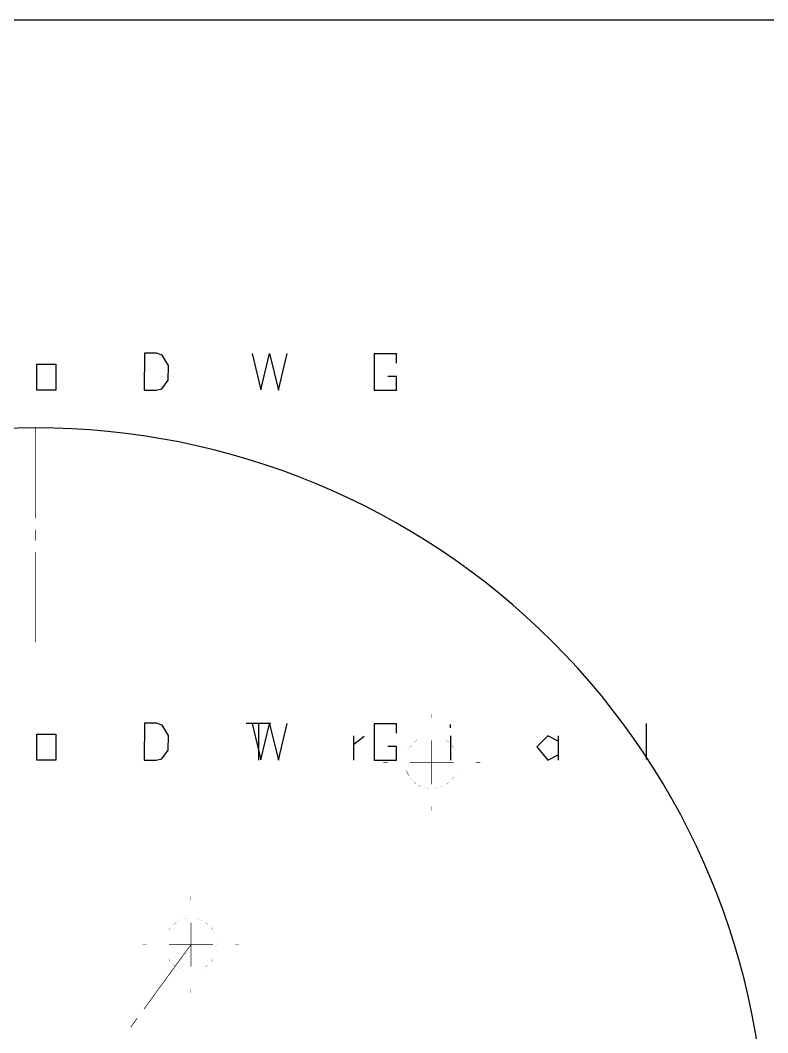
# Model space of a CAD drawing. Extents: x 0 to 595, y -1 to 841.
# Drawn here: x 390.9 to 475.8, y 726.2 to 841.4 of the extents above; entities that cross this region are included whole.
import ezdxf

# ---------------------------------------------------------------- set-up
doc = ezdxf.new("R2010")
doc.units = 0
doc.header["$MEASUREMENT"] = 0
doc.header["$XCLIPFRAME"] = 2
doc.linetypes.add('atContinuous2', pattern=[0])
for name, color, linetype in [('at_Entity', 7, 'Continuous'), ('at_Rect', 7, 'Continuous'), ('at_Solid', 7, 'Continuous')]:
    doc.layers.add(name, color=color, linetype=linetype)
picture_1 = doc.add_image_def('image1.jpg', size_in_pixel=(1446, 2048))

msp = doc.modelspace()

# ---------------------------------------------------------------- linework, layer by layer
at = {"color": 28}
for p, q in [((404.98, 761.41), (404.96, 757.2)), ((406.36, 761.42), (404.98, 761.41)), ((406.98, 761.19), (406.36, 761.42)), ((407.72, 760.02), (406.98, 761.19)), ((417.22, 761.38), (418.21, 757.25)), ((418.21, 757.25), (419.21, 761.36)), ((419.21, 761.36), (420.21, 757.2)), ((420.21, 757.2), (421.21, 761.38)), ((433.65, 761.34), (431.11, 761.34)), ((431.11, 761.34), (431.11, 757.2)), ((433.62, 760.28), (433.65, 761.34)), ((392.74, 760.18), (394.91, 760.18)), ((392.74, 757.2), (392.74, 760.18)), ((394.91, 760.18), (394.91, 757.2)), ((407.69, 758.34), (407.72, 760.02)), ((433.65, 758.78), (432.64, 758.78)), ((433.62, 757.2), (433.65, 758.78)), ((406.97, 757.37), (407.69, 758.34)), ((394.91, 757.2), (392.74, 757.2)), ((404.96, 757.2), (406.33, 757.2)), ((406.33, 757.2), (406.97, 757.37)), ((431.11, 757.2), (433.62, 757.2))]:
    msp.add_line(p, q, dxfattribs=at)
at = {"layer": 'at_Entity', "color": 7}
for points in [[(392.61, 795, 0.0822, 0.0822, 0), (392.61, 784.7, 0.0822, 0.0822, 0)], [(392.61, 783.43, 0.0822, 0.0822, 0), (392.61, 782.16, 0.0822, 0.0822, 0)], [(392.61, 780.89, 0.0822, 0.0822, 0), (392.61, 770.6, 0.0822, 0.0822, 0)], [(437.64, 761.96, 0.0508, 0.0508, 0), (437.64, 762.47, 0.0508, 0.0508, 0)], [(435.97, 759.48, 0.00212, 0.00212, 0), (435.99, 759.5, 0.00212, 0.00212, 0), (436.03, 759.5, 0.00212, 0.00212, 0), (436.05, 759.52, 0.00212, 0.00212, 0), (436.08, 759.54, 0.00212, 0.00212, 0), (436.12, 759.56, 0.00212, 0.00212, 0), (436.16, 759.59, 0.00212, 0.00212, 0), (436.18, 759.61, 0.00212, 0.00212, 0), (436.22, 759.63, 0.00212, 0.00212, 0), (436.24, 759.65, 0.00212, 0.00212, 0), (436.29, 759.65, 0.00212, 0.00212, 0), (436.31, 759.67, 0.00212, 0.00212, 0), (436.35, 759.69, 0.00212, 0.00212, 0), (436.37, 759.71, 0.00212, 0.00212, 0), (436.41, 759.71, 0.00212, 0.00212, 0), (436.46, 759.73, 0.00212, 0.00212, 0), (436.48, 759.75, 0.00212, 0.00212, 0), (436.52, 759.75, 0.00212, 0.00212, 0), (436.54, 759.78, 0.00212, 0.00212, 0), (436.58, 759.8, 0.00212, 0.00212, 0), (436.63, 759.8, 0.00212, 0.00212, 0), (436.65, 759.82, 0.00212, 0.00212, 0), (436.69, 759.82, 0.00212, 0.00212, 0), (436.73, 759.84, 0.00212, 0.00212, 0), (436.75, 759.84, 0.00212, 0.00212, 0), (436.8, 759.86, 0.00212, 0.00212, 0), (436.84, 759.86, 0.00212, 0.00212, 0), (436.86, 759.88, 0.00212, 0.00212, 0), (436.9, 759.88, 0.00212, 0.00212, 0), (436.94, 759.9, 0.00212, 0.00212, 0), (437.01, 759.9, 0.00212, 0.00212, 0), (437.05, 759.92, 0.00212, 0.00212, 0), (437.11, 759.92, 0.00212, 0.00212, 0), (437.16, 759.95, 0.00212, 0.00212, 0), (437.26, 759.95, 0.00212, 0.00212, 0), (437.3, 759.97, 0.00212, 0.00212, 0), (437.35, 759.97, 0.00212, 0.00212, 0)], [(437.92, 759.97, 0.00212, 0.00212, 0), (437.96, 759.97, 0.00212, 0.00212, 0), (438, 759.95, 0.00212, 0.00212, 0), (438.11, 759.95, 0.00212, 0.00212, 0), (438.15, 759.92, 0.00212, 0.00212, 0), (438.21, 759.92, 0.00212, 0.00212, 0), (438.26, 759.9, 0.00212, 0.00212, 0), (438.32, 759.9, 0.00212, 0.00212, 0), (438.36, 759.88, 0.00212, 0.00212, 0), (438.4, 759.88, 0.00212, 0.00212, 0), (438.43, 759.86, 0.00212, 0.00212, 0), (438.47, 759.86, 0.00212, 0.00212, 0), (438.51, 759.84, 0.00212, 0.00212, 0), (438.53, 759.84, 0.00212, 0.00212, 0), (438.57, 759.82, 0.00212, 0.00212, 0), (438.62, 759.82, 0.00212, 0.00212, 0), (438.64, 759.8, 0.00212, 0.00212, 0), (438.68, 759.8, 0.00212, 0.00212, 0), (438.72, 759.78, 0.00212, 0.00212, 0), (438.74, 759.75, 0.00212, 0.00212, 0), (438.79, 759.75, 0.00212, 0.00212, 0), (438.81, 759.73, 0.00212, 0.00212, 0), (438.85, 759.71, 0.00212, 0.00212, 0), (438.89, 759.71, 0.00212, 0.00212, 0), (438.91, 759.69, 0.00212, 0.00212, 0), (438.96, 759.67, 0.00212, 0.00212, 0), (438.98, 759.65, 0.00212, 0.00212, 0), (439.02, 759.65, 0.00212, 0.00212, 0), (439.04, 759.63, 0.00212, 0.00212, 0), (439.08, 759.61, 0.00212, 0.00212, 0), (439.1, 759.59, 0.00212, 0.00212, 0), (439.19, 759.54, 0.00212, 0.00212, 0), (439.21, 759.52, 0.00212, 0.00212, 0), (439.23, 759.5, 0.00212, 0.00212, 0), (439.27, 759.5, 0.00212, 0.00212, 0), (439.29, 759.48, 0.00212, 0.00212, 0)], [(435.12, 758.63, 0.0318, 0.0318, 0), (435.31, 758.89, 0.0318, 0.0318, 0)], [(435.31, 758.89, 0.003, 0.003, 0), (435.33, 758.91, 0.003, 0.003, 0), (435.35, 758.93, 0.003, 0.003, 0), (435.38, 758.97, 0.003, 0.003, 0), (435.4, 758.99, 0.003, 0.003, 0), (435.42, 759.01, 0.003, 0.003, 0), (435.46, 759.03, 0.003, 0.003, 0), (435.48, 759.08, 0.003, 0.003, 0), (435.5, 759.1, 0.003, 0.003, 0), (435.52, 759.12, 0.003, 0.003, 0), (435.57, 759.14, 0.003, 0.003, 0), (435.59, 759.18, 0.003, 0.003, 0), (435.63, 759.22, 0.003, 0.003, 0), (435.67, 759.25, 0.003, 0.003, 0), (435.69, 759.27, 0.003, 0.003, 0), (435.71, 759.29, 0.003, 0.003, 0)], [(435.71, 759.29, 0.0318, 0.0318, 0), (435.97, 759.48, 0.0318, 0.0318, 0)], [(437.64, 756.96, 0.0822, 0.0822, 0), (437.64, 759.46, 0.0822, 0.0822, 0)], [(439.29, 759.48, 0.0318, 0.0318, 0), (439.55, 759.29, 0.0318, 0.0318, 0)], [(439.55, 759.29, 0.003, 0.003, 0), (439.57, 759.27, 0.003, 0.003, 0), (439.59, 759.25, 0.003, 0.003, 0), (439.63, 759.22, 0.003, 0.003, 0), (439.65, 759.2, 0.003, 0.003, 0), (439.68, 759.18, 0.003, 0.003, 0), (439.7, 759.14, 0.003, 0.003, 0), (439.74, 759.12, 0.003, 0.003, 0), (439.76, 759.1, 0.003, 0.003, 0), (439.78, 759.08, 0.003, 0.003, 0), (439.8, 759.03, 0.003, 0.003, 0), (439.85, 759.01, 0.003, 0.003, 0), (439.87, 758.99, 0.003, 0.003, 0), (439.89, 758.97, 0.003, 0.003, 0), (439.91, 758.93, 0.003, 0.003, 0), (439.93, 758.91, 0.003, 0.003, 0), (439.95, 758.89, 0.003, 0.003, 0)], [(439.95, 758.89, 0.0318, 0.0318, 0), (440.14, 758.63, 0.0318, 0.0318, 0)], [(434.63, 757.26, 0.00212, 0.00212, 0), (434.63, 757.3, 0.00212, 0.00212, 0), (434.66, 757.34, 0.00212, 0.00212, 0), (434.66, 757.45, 0.00212, 0.00212, 0), (434.68, 757.49, 0.00212, 0.00212, 0), (434.68, 757.55, 0.00212, 0.00212, 0), (434.7, 757.59, 0.00212, 0.00212, 0), (434.7, 757.66, 0.00212, 0.00212, 0), (434.72, 757.7, 0.00212, 0.00212, 0), (434.72, 757.74, 0.00212, 0.00212, 0), (434.74, 757.76, 0.00212, 0.00212, 0), (434.74, 757.81, 0.00212, 0.00212, 0), (434.76, 757.85, 0.00212, 0.00212, 0), (434.76, 757.87, 0.00212, 0.00212, 0), (434.78, 757.91, 0.00212, 0.00212, 0), (434.78, 757.95, 0.00212, 0.00212, 0), (434.8, 757.98, 0.00212, 0.00212, 0), (434.8, 758.02, 0.00212, 0.00212, 0), (434.83, 758.06, 0.00212, 0.00212, 0), (434.85, 758.08, 0.00212, 0.00212, 0), (434.85, 758.12, 0.00212, 0.00212, 0), (434.87, 758.14, 0.00212, 0.00212, 0), (434.89, 758.19, 0.00212, 0.00212, 0), (434.89, 758.23, 0.00212, 0.00212, 0), (434.91, 758.25, 0.00212, 0.00212, 0), (434.93, 758.29, 0.00212, 0.00212, 0), (434.95, 758.31, 0.00212, 0.00212, 0), (434.95, 758.36, 0.00212, 0.00212, 0), (434.97, 758.38, 0.00212, 0.00212, 0), (434.99, 758.42, 0.00212, 0.00212, 0), (435.02, 758.44, 0.00212, 0.00212, 0), (435.04, 758.48, 0.00212, 0.00212, 0), (435.06, 758.53, 0.00212, 0.00212, 0), (435.08, 758.55, 0.00212, 0.00212, 0), (435.1, 758.57, 0.00212, 0.00212, 0), (435.1, 758.61, 0.00212, 0.00212, 0), (435.12, 758.63, 0.00212, 0.00212, 0)], [(440.14, 758.63, 0.00212, 0.00212, 0), (440.16, 758.61, 0.00212, 0.00212, 0), (440.16, 758.57, 0.00212, 0.00212, 0), (440.18, 758.55, 0.00212, 0.00212, 0), (440.21, 758.53, 0.00212, 0.00212, 0), (440.23, 758.48, 0.00212, 0.00212, 0), (440.25, 758.44, 0.00212, 0.00212, 0), (440.27, 758.42, 0.00212, 0.00212, 0), (440.29, 758.38, 0.00212, 0.00212, 0), (440.31, 758.36, 0.00212, 0.00212, 0), (440.31, 758.31, 0.00212, 0.00212, 0), (440.33, 758.29, 0.00212, 0.00212, 0), (440.35, 758.25, 0.00212, 0.00212, 0), (440.37, 758.23, 0.00212, 0.00212, 0), (440.37, 758.19, 0.00212, 0.00212, 0), (440.4, 758.14, 0.00212, 0.00212, 0), (440.42, 758.12, 0.00212, 0.00212, 0), (440.42, 758.08, 0.00212, 0.00212, 0), (440.44, 758.06, 0.00212, 0.00212, 0), (440.46, 758.02, 0.00212, 0.00212, 0), (440.46, 757.98, 0.00212, 0.00212, 0), (440.48, 757.95, 0.00212, 0.00212, 0), (440.48, 757.91, 0.00212, 0.00212, 0), (440.5, 757.87, 0.00212, 0.00212, 0), (440.5, 757.85, 0.00212, 0.00212, 0), (440.52, 757.81, 0.00212, 0.00212, 0), (440.52, 757.76, 0.00212, 0.00212, 0), (440.54, 757.74, 0.00212, 0.00212, 0), (440.54, 757.7, 0.00212, 0.00212, 0), (440.57, 757.66, 0.00212, 0.00212, 0), (440.57, 757.59, 0.00212, 0.00212, 0), (440.59, 757.55, 0.00212, 0.00212, 0), (440.59, 757.49, 0.00212, 0.00212, 0), (440.61, 757.45, 0.00212, 0.00212, 0), (440.61, 757.34, 0.00212, 0.00212, 0), (440.63, 757.3, 0.00212, 0.00212, 0), (440.63, 757, 0.00212, 0.00212, 0), (440.65, 756.96, 0.00212, 0.00212, 0), (440.63, 756.94, 0.00212, 0.00212, 0), (440.63, 756.64, 0.00212, 0.00212, 0), (440.61, 756.6, 0.00212, 0.00212, 0), (440.61, 756.49, 0.00212, 0.00212, 0), (440.59, 756.45, 0.00212, 0.00212, 0), (440.59, 756.39, 0.00212, 0.00212, 0), (440.57, 756.34, 0.00212, 0.00212, 0), (440.57, 756.28, 0.00212, 0.00212, 0), (440.54, 756.24, 0.00212, 0.00212, 0), (440.54, 756.2, 0.00212, 0.00212, 0), (440.52, 756.18, 0.00212, 0.00212, 0), (440.52, 756.13, 0.00212, 0.00212, 0), (440.5, 756.09, 0.00212, 0.00212, 0), (440.5, 756.07, 0.00212, 0.00212, 0), (440.48, 756.03, 0.00212, 0.00212, 0), (440.48, 755.98, 0.00212, 0.00212, 0), (440.46, 755.96, 0.00212, 0.00212, 0), (440.46, 755.92, 0.00212, 0.00212, 0), (440.44, 755.88, 0.00212, 0.00212, 0), (440.42, 755.86, 0.00212, 0.00212, 0), (440.42, 755.82, 0.00212, 0.00212, 0), (440.4, 755.79, 0.00212, 0.00212, 0), (440.37, 755.75, 0.00212, 0.00212, 0), (440.37, 755.71, 0.00212, 0.00212, 0), (440.35, 755.69, 0.00212, 0.00212, 0), (440.33, 755.65, 0.00212, 0.00212, 0), (440.31, 755.62, 0.00212, 0.00212, 0), (440.31, 755.58, 0.00212, 0.00212, 0), (440.29, 755.56, 0.00212, 0.00212, 0), (440.27, 755.52, 0.00212, 0.00212, 0), (440.25, 755.5, 0.00212, 0.00212, 0), (440.23, 755.45, 0.00212, 0.00212, 0), (440.21, 755.41, 0.00212, 0.00212, 0), (440.18, 755.39, 0.00212, 0.00212, 0), (440.16, 755.37, 0.00212, 0.00212, 0), (440.16, 755.33, 0.00212, 0.00212, 0), (440.14, 755.31, 0.00212, 0.00212, 0)], [(432.64, 756.96, 0.0508, 0.0508, 0), (432.14, 756.96, 0.0508, 0.0508, 0)], [(434.74, 756.18, 0.003, 0.003, 0), (434.72, 756.2, 0.003, 0.003, 0), (434.72, 756.24, 0.003, 0.003, 0), (434.7, 756.28, 0.003, 0.003, 0), (434.7, 756.34, 0.003, 0.003, 0), (434.68, 756.39, 0.003, 0.003, 0), (434.68, 756.45, 0.003, 0.003, 0), (434.66, 756.49, 0.003, 0.003, 0), (434.66, 756.6, 0.003, 0.003, 0), (434.63, 756.64, 0.003, 0.003, 0), (434.63, 756.68, 0.003, 0.003, 0)], [(437.64, 756.96, 0.0822, 0.0822, 0), (435.14, 756.96, 0.0822, 0.0822, 0)], [(437.64, 756.96, 0.0822, 0.0822, 0), (437.64, 754.46, 0.0822, 0.0822, 0)], [(437.64, 756.96, 0.0822, 0.0822, 0), (440.14, 756.96, 0.0822, 0.0822, 0)], [(442.64, 756.96, 0.0508, 0.0508, 0), (443.15, 756.96, 0.0508, 0.0508, 0)], [(434.8, 755.92, 0.0262, 0.0262, 0), (434.74, 756.18, 0.0262, 0.0262, 0)], [(435.04, 755.45, 0.0521, 0.0521, 0), (434.8, 755.92, 0.0521, 0.0521, 0)], [(435.59, 754.76, 0.003, 0.003, 0), (435.57, 754.8, 0.003, 0.003, 0), (435.52, 754.82, 0.003, 0.003, 0), (435.5, 754.84, 0.003, 0.003, 0), (435.48, 754.86, 0.003, 0.003, 0), (435.46, 754.9, 0.003, 0.003, 0), (435.42, 754.93, 0.003, 0.003, 0), (435.4, 754.95, 0.003, 0.003, 0), (435.38, 754.97, 0.003, 0.003, 0), (435.35, 755.01, 0.003, 0.003, 0), (435.33, 755.03, 0.003, 0.003, 0), (435.31, 755.05, 0.003, 0.003, 0), (435.29, 755.09, 0.003, 0.003, 0), (435.27, 755.12, 0.003, 0.003, 0), (435.23, 755.16, 0.003, 0.003, 0), (435.21, 755.18, 0.003, 0.003, 0), (435.19, 755.2, 0.003, 0.003, 0), (435.16, 755.24, 0.003, 0.003, 0), (435.14, 755.26, 0.003, 0.003, 0), (435.12, 755.31, 0.003, 0.003, 0), (435.1, 755.33, 0.003, 0.003, 0), (435.1, 755.37, 0.003, 0.003, 0), (435.08, 755.39, 0.003, 0.003, 0), (435.06, 755.41, 0.003, 0.003, 0), (435.04, 755.45, 0.003, 0.003, 0)], [(440.14, 755.31, 0.0318, 0.0318, 0), (439.95, 755.05, 0.0318, 0.0318, 0)], [(435.84, 754.54, 0.0331, 0.0331, 0), (435.59, 754.76, 0.0331, 0.0331, 0)], [(436.12, 754.37, 0.003, 0.003, 0), (436.08, 754.4, 0.003, 0.003, 0), (436.05, 754.42, 0.003, 0.003, 0), (436.03, 754.44, 0.003, 0.003, 0), (435.99, 754.44, 0.003, 0.003, 0), (435.97, 754.46, 0.003, 0.003, 0), (435.93, 754.48, 0.003, 0.003, 0), (435.91, 754.5, 0.003, 0.003, 0), (435.86, 754.52, 0.003, 0.003, 0), (435.84, 754.54, 0.003, 0.003, 0)], [(436.37, 754.23, 0.0294, 0.0294, 0), (436.12, 754.37, 0.0294, 0.0294, 0)], [(439.29, 754.46, 0.00212, 0.00212, 0), (439.27, 754.44, 0.00212, 0.00212, 0), (439.23, 754.44, 0.00212, 0.00212, 0), (439.21, 754.42, 0.00212, 0.00212, 0), (439.19, 754.4, 0.00212, 0.00212, 0), (439.1, 754.35, 0.00212, 0.00212, 0), (439.08, 754.33, 0.00212, 0.00212, 0), (439.04, 754.31, 0.00212, 0.00212, 0), (439.02, 754.29, 0.00212, 0.00212, 0), (438.98, 754.29, 0.00212, 0.00212, 0), (438.96, 754.27, 0.00212, 0.00212, 0), (438.91, 754.25, 0.00212, 0.00212, 0), (438.89, 754.23, 0.00212, 0.00212, 0), (438.85, 754.23, 0.00212, 0.00212, 0), (438.81, 754.21, 0.00212, 0.00212, 0), (438.79, 754.18, 0.00212, 0.00212, 0), (438.74, 754.18, 0.00212, 0.00212, 0), (438.72, 754.16, 0.00212, 0.00212, 0), (438.68, 754.14, 0.00212, 0.00212, 0), (438.64, 754.14, 0.00212, 0.00212, 0), (438.62, 754.12, 0.00212, 0.00212, 0), (438.57, 754.12, 0.00212, 0.00212, 0), (438.53, 754.1, 0.00212, 0.00212, 0), (438.51, 754.1, 0.00212, 0.00212, 0), (438.47, 754.08, 0.00212, 0.00212, 0), (438.43, 754.08, 0.00212, 0.00212, 0), (438.4, 754.06, 0.00212, 0.00212, 0), (438.36, 754.06, 0.00212, 0.00212, 0), (438.32, 754.04, 0.00212, 0.00212, 0), (438.26, 754.04, 0.00212, 0.00212, 0), (438.21, 754.01, 0.00212, 0.00212, 0), (438.15, 754.01, 0.00212, 0.00212, 0), (438.11, 753.99, 0.00212, 0.00212, 0), (438, 753.99, 0.00212, 0.00212, 0), (437.96, 753.97, 0.00212, 0.00212, 0), (437.66, 753.97, 0.00212, 0.00212, 0), (437.64, 753.95, 0.00212, 0.00212, 0), (437.6, 753.97, 0.00212, 0.00212, 0), (437.3, 753.97, 0.00212, 0.00212, 0), (437.26, 753.99, 0.00212, 0.00212, 0), (437.16, 753.99, 0.00212, 0.00212, 0), (437.11, 754.01, 0.00212, 0.00212, 0), (437.05, 754.01, 0.00212, 0.00212, 0), (437.01, 754.04, 0.00212, 0.00212, 0), (436.94, 754.04, 0.00212, 0.00212, 0), (436.9, 754.06, 0.00212, 0.00212, 0), (436.86, 754.06, 0.00212, 0.00212, 0), (436.84, 754.08, 0.00212, 0.00212, 0), (436.8, 754.08, 0.00212, 0.00212, 0), (436.75, 754.1, 0.00212, 0.00212, 0), (436.73, 754.1, 0.00212, 0.00212, 0), (436.69, 754.12, 0.00212, 0.00212, 0), (436.65, 754.12, 0.00212, 0.00212, 0), (436.63, 754.14, 0.00212, 0.00212, 0), (436.58, 754.14, 0.00212, 0.00212, 0), (436.54, 754.16, 0.00212, 0.00212, 0), (436.52, 754.18, 0.00212, 0.00212, 0), (436.48, 754.18, 0.00212, 0.00212, 0), (436.46, 754.21, 0.00212, 0.00212, 0), (436.41, 754.23, 0.00212, 0.00212, 0), (436.37, 754.23, 0.00212, 0.00212, 0)], [(439.55, 754.65, 0.0318, 0.0318, 0), (439.29, 754.46, 0.0318, 0.0318, 0)], [(439.95, 755.05, 0.003, 0.003, 0), (439.93, 755.03, 0.003, 0.003, 0), (439.91, 755.01, 0.003, 0.003, 0), (439.89, 754.97, 0.003, 0.003, 0), (439.87, 754.95, 0.003, 0.003, 0), (439.85, 754.93, 0.003, 0.003, 0), (439.8, 754.9, 0.003, 0.003, 0), (439.78, 754.86, 0.003, 0.003, 0), (439.76, 754.84, 0.003, 0.003, 0), (439.74, 754.82, 0.003, 0.003, 0), (439.7, 754.8, 0.003, 0.003, 0), (439.68, 754.76, 0.003, 0.003, 0), (439.65, 754.73, 0.003, 0.003, 0), (439.63, 754.71, 0.003, 0.003, 0), (439.59, 754.69, 0.003, 0.003, 0), (439.57, 754.67, 0.003, 0.003, 0), (439.55, 754.65, 0.003, 0.003, 0)], [(437.64, 751.96, 0.0508, 0.0508, 0), (437.64, 751.45, 0.0508, 0.0508, 0)], [(410.26, 741.22, 0.0508, 0.0508, 0), (410.26, 741.73, 0.0508, 0.0508, 0)], [(408.58, 738.74, 0.00212, 0.00212, 0), (408.6, 738.77, 0.00212, 0.00212, 0), (408.65, 738.77, 0.00212, 0.00212, 0), (408.67, 738.79, 0.00212, 0.00212, 0), (408.69, 738.81, 0.00212, 0.00212, 0), (408.77, 738.85, 0.00212, 0.00212, 0), (408.8, 738.87, 0.00212, 0.00212, 0), (408.84, 738.89, 0.00212, 0.00212, 0), (408.86, 738.91, 0.00212, 0.00212, 0), (408.9, 738.91, 0.00212, 0.00212, 0), (408.92, 738.93, 0.00212, 0.00212, 0), (408.96, 738.96, 0.00212, 0.00212, 0), (408.99, 738.98, 0.00212, 0.00212, 0), (409.03, 738.98, 0.00212, 0.00212, 0), (409.07, 739, 0.00212, 0.00212, 0), (409.09, 739.02, 0.00212, 0.00212, 0), (409.13, 739.02, 0.00212, 0.00212, 0), (409.16, 739.04, 0.00212, 0.00212, 0), (409.2, 739.06, 0.00212, 0.00212, 0), (409.24, 739.06, 0.00212, 0.00212, 0), (409.26, 739.08, 0.00212, 0.00212, 0), (409.3, 739.08, 0.00212, 0.00212, 0), (409.35, 739.1, 0.00212, 0.00212, 0), (409.37, 739.1, 0.00212, 0.00212, 0), (409.41, 739.13, 0.00212, 0.00212, 0), (409.45, 739.13, 0.00212, 0.00212, 0), (409.47, 739.15, 0.00212, 0.00212, 0), (409.52, 739.15, 0.00212, 0.00212, 0), (409.56, 739.17, 0.00212, 0.00212, 0), (409.62, 739.17, 0.00212, 0.00212, 0), (409.66, 739.19, 0.00212, 0.00212, 0), (409.73, 739.19, 0.00212, 0.00212, 0), (409.77, 739.21, 0.00212, 0.00212, 0), (409.88, 739.21, 0.00212, 0.00212, 0), (409.92, 739.23, 0.00212, 0.00212, 0), (409.96, 739.23, 0.00212, 0.00212, 0)], [(410.53, 739.23, 0.00212, 0.00212, 0), (410.57, 739.23, 0.00212, 0.00212, 0), (410.62, 739.21, 0.00212, 0.00212, 0), (410.72, 739.21, 0.00212, 0.00212, 0), (410.76, 739.19, 0.00212, 0.00212, 0), (410.83, 739.19, 0.00212, 0.00212, 0), (410.87, 739.17, 0.00212, 0.00212, 0), (410.93, 739.17, 0.00212, 0.00212, 0), (410.98, 739.15, 0.00212, 0.00212, 0), (411.02, 739.15, 0.00212, 0.00212, 0), (411.04, 739.13, 0.00212, 0.00212, 0), (411.08, 739.13, 0.00212, 0.00212, 0), (411.12, 739.1, 0.00212, 0.00212, 0), (411.15, 739.1, 0.00212, 0.00212, 0), (411.19, 739.08, 0.00212, 0.00212, 0), (411.23, 739.08, 0.00212, 0.00212, 0), (411.25, 739.06, 0.00212, 0.00212, 0), (411.29, 739.06, 0.00212, 0.00212, 0), (411.34, 739.04, 0.00212, 0.00212, 0), (411.36, 739.02, 0.00212, 0.00212, 0), (411.4, 739.02, 0.00212, 0.00212, 0), (411.42, 739, 0.00212, 0.00212, 0), (411.46, 738.98, 0.00212, 0.00212, 0), (411.51, 738.98, 0.00212, 0.00212, 0), (411.53, 738.96, 0.00212, 0.00212, 0), (411.57, 738.93, 0.00212, 0.00212, 0), (411.59, 738.91, 0.00212, 0.00212, 0), (411.63, 738.91, 0.00212, 0.00212, 0), (411.65, 738.89, 0.00212, 0.00212, 0), (411.7, 738.87, 0.00212, 0.00212, 0), (411.72, 738.85, 0.00212, 0.00212, 0), (411.76, 738.83, 0.00212, 0.00212, 0), (411.8, 738.81, 0.00212, 0.00212, 0), (411.82, 738.79, 0.00212, 0.00212, 0), (411.85, 738.77, 0.00212, 0.00212, 0), (411.89, 738.77, 0.00212, 0.00212, 0), (411.91, 738.74, 0.00212, 0.00212, 0)], [(407.74, 737.9, 0.0318, 0.0318, 0), (407.93, 738.15, 0.0318, 0.0318, 0)], [(407.93, 738.15, 0.003, 0.003, 0), (407.95, 738.17, 0.003, 0.003, 0), (407.97, 738.19, 0.003, 0.003, 0), (407.99, 738.24, 0.003, 0.003, 0), (408.01, 738.26, 0.003, 0.003, 0), (408.03, 738.28, 0.003, 0.003, 0), (408.08, 738.3, 0.003, 0.003, 0), (408.1, 738.34, 0.003, 0.003, 0), (408.14, 738.38, 0.003, 0.003, 0), (408.18, 738.41, 0.003, 0.003, 0), (408.2, 738.45, 0.003, 0.003, 0), (408.22, 738.47, 0.003, 0.003, 0), (408.24, 738.49, 0.003, 0.003, 0), (408.29, 738.51, 0.003, 0.003, 0), (408.31, 738.53, 0.003, 0.003, 0), (408.33, 738.55, 0.003, 0.003, 0)], [(408.33, 738.55, 0.0318, 0.0318, 0), (408.58, 738.74, 0.0318, 0.0318, 0)], [(410.26, 736.22, 0.0822, 0.0822, 0), (410.26, 738.72, 0.0822, 0.0822, 0)], [(411.91, 738.74, 0.0318, 0.0318, 0), (412.16, 738.55, 0.0318, 0.0318, 0)], [(412.16, 738.55, 0.003, 0.003, 0), (412.18, 738.53, 0.003, 0.003, 0), (412.21, 738.51, 0.003, 0.003, 0), (412.25, 738.49, 0.003, 0.003, 0), (412.29, 738.45, 0.003, 0.003, 0), (412.31, 738.41, 0.003, 0.003, 0), (412.35, 738.38, 0.003, 0.003, 0), (412.37, 738.36, 0.003, 0.003, 0), (412.4, 738.34, 0.003, 0.003, 0), (412.42, 738.3, 0.003, 0.003, 0), (412.46, 738.28, 0.003, 0.003, 0), (412.48, 738.26, 0.003, 0.003, 0), (412.5, 738.24, 0.003, 0.003, 0), (412.52, 738.19, 0.003, 0.003, 0), (412.54, 738.17, 0.003, 0.003, 0), (412.57, 738.15, 0.003, 0.003, 0)], [(412.57, 738.15, 0.0318, 0.0318, 0), (412.76, 737.9, 0.0318, 0.0318, 0)], [(407.25, 736.52, 0.00212, 0.00212, 0), (407.25, 736.56, 0.00212, 0.00212, 0), (407.27, 736.6, 0.00212, 0.00212, 0), (407.27, 736.71, 0.00212, 0.00212, 0), (407.29, 736.75, 0.00212, 0.00212, 0), (407.29, 736.82, 0.00212, 0.00212, 0), (407.31, 736.86, 0.00212, 0.00212, 0), (407.31, 736.92, 0.00212, 0.00212, 0), (407.33, 736.96, 0.00212, 0.00212, 0), (407.33, 737.01, 0.00212, 0.00212, 0), (407.35, 737.03, 0.00212, 0.00212, 0), (407.35, 737.07, 0.00212, 0.00212, 0), (407.38, 737.11, 0.00212, 0.00212, 0), (407.38, 737.13, 0.00212, 0.00212, 0), (407.4, 737.18, 0.00212, 0.00212, 0), (407.4, 737.22, 0.00212, 0.00212, 0), (407.42, 737.24, 0.00212, 0.00212, 0), (407.42, 737.28, 0.00212, 0.00212, 0), (407.44, 737.32, 0.00212, 0.00212, 0), (407.46, 737.35, 0.00212, 0.00212, 0), (407.46, 737.39, 0.00212, 0.00212, 0), (407.48, 737.41, 0.00212, 0.00212, 0), (407.5, 737.45, 0.00212, 0.00212, 0), (407.5, 737.49, 0.00212, 0.00212, 0), (407.52, 737.52, 0.00212, 0.00212, 0), (407.55, 737.56, 0.00212, 0.00212, 0), (407.57, 737.58, 0.00212, 0.00212, 0), (407.57, 737.62, 0.00212, 0.00212, 0), (407.59, 737.64, 0.00212, 0.00212, 0), (407.61, 737.68, 0.00212, 0.00212, 0), (407.63, 737.71, 0.00212, 0.00212, 0), (407.65, 737.75, 0.00212, 0.00212, 0), (407.67, 737.79, 0.00212, 0.00212, 0), (407.69, 737.81, 0.00212, 0.00212, 0), (407.71, 737.83, 0.00212, 0.00212, 0), (407.71, 737.88, 0.00212, 0.00212, 0), (407.74, 737.9, 0.00212, 0.00212, 0)], [(412.76, 737.9, 0.00212, 0.00212, 0), (412.78, 737.88, 0.00212, 0.00212, 0), (412.78, 737.83, 0.00212, 0.00212, 0), (412.8, 737.81, 0.00212, 0.00212, 0), (412.82, 737.79, 0.00212, 0.00212, 0), (412.84, 737.75, 0.00212, 0.00212, 0), (412.86, 737.71, 0.00212, 0.00212, 0), (412.88, 737.68, 0.00212, 0.00212, 0), (412.9, 737.64, 0.00212, 0.00212, 0), (412.93, 737.62, 0.00212, 0.00212, 0), (412.93, 737.58, 0.00212, 0.00212, 0), (412.95, 737.56, 0.00212, 0.00212, 0), (412.97, 737.52, 0.00212, 0.00212, 0), (412.99, 737.49, 0.00212, 0.00212, 0), (412.99, 737.45, 0.00212, 0.00212, 0), (413.01, 737.41, 0.00212, 0.00212, 0), (413.03, 737.39, 0.00212, 0.00212, 0), (413.03, 737.35, 0.00212, 0.00212, 0), (413.05, 737.32, 0.00212, 0.00212, 0), (413.07, 737.28, 0.00212, 0.00212, 0), (413.07, 737.24, 0.00212, 0.00212, 0), (413.09, 737.22, 0.00212, 0.00212, 0), (413.09, 737.18, 0.00212, 0.00212, 0), (413.12, 737.13, 0.00212, 0.00212, 0), (413.12, 737.11, 0.00212, 0.00212, 0), (413.14, 737.07, 0.00212, 0.00212, 0), (413.14, 737.03, 0.00212, 0.00212, 0), (413.16, 737.01, 0.00212, 0.00212, 0), (413.16, 736.96, 0.00212, 0.00212, 0), (413.18, 736.92, 0.00212, 0.00212, 0), (413.18, 736.86, 0.00212, 0.00212, 0), (413.2, 736.82, 0.00212, 0.00212, 0), (413.2, 736.75, 0.00212, 0.00212, 0), (413.22, 736.71, 0.00212, 0.00212, 0), (413.22, 736.6, 0.00212, 0.00212, 0), (413.24, 736.56, 0.00212, 0.00212, 0), (413.24, 736.27, 0.00212, 0.00212, 0), (413.26, 736.22, 0.00212, 0.00212, 0), (413.24, 736.2, 0.00212, 0.00212, 0), (413.24, 735.91, 0.00212, 0.00212, 0), (413.22, 735.86, 0.00212, 0.00212, 0), (413.22, 735.76, 0.00212, 0.00212, 0), (413.2, 735.72, 0.00212, 0.00212, 0), (413.2, 735.65, 0.00212, 0.00212, 0), (413.18, 735.61, 0.00212, 0.00212, 0), (413.18, 735.55, 0.00212, 0.00212, 0), (413.16, 735.5, 0.00212, 0.00212, 0), (413.16, 735.46, 0.00212, 0.00212, 0), (413.14, 735.44, 0.00212, 0.00212, 0), (413.14, 735.4, 0.00212, 0.00212, 0), (413.12, 735.36, 0.00212, 0.00212, 0), (413.12, 735.33, 0.00212, 0.00212, 0), (413.09, 735.29, 0.00212, 0.00212, 0), (413.09, 735.25, 0.00212, 0.00212, 0), (413.07, 735.23, 0.00212, 0.00212, 0), (413.07, 735.19, 0.00212, 0.00212, 0), (413.05, 735.14, 0.00212, 0.00212, 0), (413.03, 735.12, 0.00212, 0.00212, 0), (413.03, 735.08, 0.00212, 0.00212, 0), (413.01, 735.06, 0.00212, 0.00212, 0), (412.99, 735.02, 0.00212, 0.00212, 0), (412.99, 734.97, 0.00212, 0.00212, 0), (412.97, 734.95, 0.00212, 0.00212, 0), (412.95, 734.91, 0.00212, 0.00212, 0), (412.93, 734.89, 0.00212, 0.00212, 0), (412.93, 734.85, 0.00212, 0.00212, 0), (412.9, 734.83, 0.00212, 0.00212, 0), (412.88, 734.78, 0.00212, 0.00212, 0), (412.86, 734.76, 0.00212, 0.00212, 0), (412.84, 734.72, 0.00212, 0.00212, 0), (412.82, 734.68, 0.00212, 0.00212, 0), (412.78, 734.64, 0.00212, 0.00212, 0), (412.78, 734.59, 0.00212, 0.00212, 0), (412.76, 734.57, 0.00212, 0.00212, 0)], [(405.24, 736.22, 0.0487, 0.0487, 0), (404.75, 736.22, 0.0487, 0.0487, 0)], [(410.26, 736.22, 0.0822, 0.0822, 0), (404.92, 728.9, 0.0822, 0.0822, 0)], [(407.74, 734.57, 0.00212, 0.00212, 0), (407.71, 734.59, 0.00212, 0.00212, 0), (407.71, 734.64, 0.00212, 0.00212, 0), (407.69, 734.66, 0.00212, 0.00212, 0), (407.67, 734.68, 0.00212, 0.00212, 0), (407.65, 734.72, 0.00212, 0.00212, 0), (407.63, 734.76, 0.00212, 0.00212, 0), (407.61, 734.78, 0.00212, 0.00212, 0), (407.59, 734.83, 0.00212, 0.00212, 0), (407.57, 734.85, 0.00212, 0.00212, 0), (407.57, 734.89, 0.00212, 0.00212, 0), (407.55, 734.91, 0.00212, 0.00212, 0), (407.52, 734.95, 0.00212, 0.00212, 0), (407.5, 734.97, 0.00212, 0.00212, 0), (407.5, 735.02, 0.00212, 0.00212, 0), (407.48, 735.06, 0.00212, 0.00212, 0), (407.46, 735.08, 0.00212, 0.00212, 0), (407.46, 735.12, 0.00212, 0.00212, 0), (407.44, 735.14, 0.00212, 0.00212, 0), (407.42, 735.19, 0.00212, 0.00212, 0), (407.42, 735.23, 0.00212, 0.00212, 0), (407.4, 735.25, 0.00212, 0.00212, 0), (407.4, 735.29, 0.00212, 0.00212, 0), (407.38, 735.33, 0.00212, 0.00212, 0), (407.38, 735.36, 0.00212, 0.00212, 0), (407.35, 735.4, 0.00212, 0.00212, 0), (407.35, 735.44, 0.00212, 0.00212, 0), (407.33, 735.46, 0.00212, 0.00212, 0), (407.33, 735.5, 0.00212, 0.00212, 0), (407.31, 735.55, 0.00212, 0.00212, 0), (407.31, 735.61, 0.00212, 0.00212, 0), (407.29, 735.65, 0.00212, 0.00212, 0), (407.29, 735.72, 0.00212, 0.00212, 0), (407.27, 735.76, 0.00212, 0.00212, 0), (407.27, 735.86, 0.00212, 0.00212, 0), (407.25, 735.91, 0.00212, 0.00212, 0), (407.25, 735.95, 0.00212, 0.00212, 0)], [(410.26, 736.22, 0.0822, 0.0822, 0), (407.76, 736.22, 0.0822, 0.0822, 0)], [(410.26, 736.22, 0.0822, 0.0822, 0), (410.26, 733.72, 0.0822, 0.0822, 0)], [(410.26, 736.22, 0.0822, 0.0822, 0), (412.76, 736.22, 0.0822, 0.0822, 0)], [(415.26, 736.22, 0.0508, 0.0508, 0), (415.76, 736.22, 0.0508, 0.0508, 0)], [(407.93, 734.32, 0.0318, 0.0318, 0), (407.74, 734.57, 0.0318, 0.0318, 0)], [(412.76, 734.57, 0.0318, 0.0318, 0), (412.57, 734.32, 0.0318, 0.0318, 0)], [(408.33, 733.91, 0.003, 0.003, 0), (408.31, 733.94, 0.003, 0.003, 0), (408.29, 733.96, 0.003, 0.003, 0), (408.24, 733.98, 0.003, 0.003, 0), (408.22, 734, 0.003, 0.003, 0), (408.2, 734.02, 0.003, 0.003, 0), (408.18, 734.06, 0.003, 0.003, 0), (408.14, 734.08, 0.003, 0.003, 0), (408.12, 734.11, 0.003, 0.003, 0), (408.1, 734.13, 0.003, 0.003, 0), (408.08, 734.17, 0.003, 0.003, 0), (408.03, 734.19, 0.003, 0.003, 0), (408.01, 734.21, 0.003, 0.003, 0), (407.99, 734.23, 0.003, 0.003, 0), (407.97, 734.27, 0.003, 0.003, 0), (407.93, 734.32, 0.003, 0.003, 0)], [(408.58, 733.72, 0.0318, 0.0318, 0), (408.33, 733.91, 0.0318, 0.0318, 0)], [(411.91, 733.72, 0.00212, 0.00212, 0), (411.89, 733.7, 0.00212, 0.00212, 0), (411.85, 733.7, 0.00212, 0.00212, 0), (411.82, 733.68, 0.00212, 0.00212, 0), (411.8, 733.66, 0.00212, 0.00212, 0), (411.76, 733.64, 0.00212, 0.00212, 0), (411.72, 733.62, 0.00212, 0.00212, 0), (411.7, 733.6, 0.00212, 0.00212, 0), (411.65, 733.58, 0.00212, 0.00212, 0), (411.63, 733.55, 0.00212, 0.00212, 0), (411.59, 733.55, 0.00212, 0.00212, 0), (411.57, 733.53, 0.00212, 0.00212, 0), (411.53, 733.51, 0.00212, 0.00212, 0), (411.51, 733.49, 0.00212, 0.00212, 0), (411.46, 733.49, 0.00212, 0.00212, 0), (411.42, 733.47, 0.00212, 0.00212, 0), (411.4, 733.45, 0.00212, 0.00212, 0), (411.36, 733.45, 0.00212, 0.00212, 0), (411.34, 733.43, 0.00212, 0.00212, 0), (411.29, 733.41, 0.00212, 0.00212, 0), (411.25, 733.41, 0.00212, 0.00212, 0), (411.23, 733.39, 0.00212, 0.00212, 0), (411.19, 733.39, 0.00212, 0.00212, 0), (411.15, 733.36, 0.00212, 0.00212, 0), (411.12, 733.36, 0.00212, 0.00212, 0), (411.08, 733.34, 0.00212, 0.00212, 0), (411.04, 733.34, 0.00212, 0.00212, 0), (411.02, 733.32, 0.00212, 0.00212, 0), (410.98, 733.32, 0.00212, 0.00212, 0), (410.93, 733.3, 0.00212, 0.00212, 0), (410.87, 733.3, 0.00212, 0.00212, 0), (410.83, 733.28, 0.00212, 0.00212, 0), (410.76, 733.28, 0.00212, 0.00212, 0), (410.72, 733.26, 0.00212, 0.00212, 0), (410.62, 733.26, 0.00212, 0.00212, 0), (410.57, 733.24, 0.00212, 0.00212, 0), (410.28, 733.24, 0.00212, 0.00212, 0), (410.26, 733.22, 0.00212, 0.00212, 0), (410.21, 733.24, 0.00212, 0.00212, 0), (409.92, 733.24, 0.00212, 0.00212, 0), (409.88, 733.26, 0.00212, 0.00212, 0), (409.77, 733.26, 0.00212, 0.00212, 0), (409.73, 733.28, 0.00212, 0.00212, 0), (409.66, 733.28, 0.00212, 0.00212, 0), (409.62, 733.3, 0.00212, 0.00212, 0), (409.56, 733.3, 0.00212, 0.00212, 0), (409.52, 733.32, 0.00212, 0.00212, 0), (409.47, 733.32, 0.00212, 0.00212, 0), (409.45, 733.34, 0.00212, 0.00212, 0), (409.41, 733.34, 0.00212, 0.00212, 0), (409.37, 733.36, 0.00212, 0.00212, 0), (409.35, 733.36, 0.00212, 0.00212, 0), (409.3, 733.39, 0.00212, 0.00212, 0), (409.26, 733.39, 0.00212, 0.00212, 0), (409.24, 733.41, 0.00212, 0.00212, 0), (409.2, 733.41, 0.00212, 0.00212, 0), (409.16, 733.43, 0.00212, 0.00212, 0), (409.13, 733.45, 0.00212, 0.00212, 0), (409.09, 733.45, 0.00212, 0.00212, 0), (409.07, 733.47, 0.00212, 0.00212, 0), (409.03, 733.49, 0.00212, 0.00212, 0), (408.99, 733.49, 0.00212, 0.00212, 0), (408.96, 733.51, 0.00212, 0.00212, 0), (408.92, 733.53, 0.00212, 0.00212, 0), (408.9, 733.55, 0.00212, 0.00212, 0), (408.86, 733.55, 0.00212, 0.00212, 0), (408.84, 733.58, 0.00212, 0.00212, 0), (408.8, 733.6, 0.00212, 0.00212, 0), (408.77, 733.62, 0.00212, 0.00212, 0), (408.69, 733.66, 0.00212, 0.00212, 0), (408.67, 733.68, 0.00212, 0.00212, 0), (408.65, 733.7, 0.00212, 0.00212, 0), (408.6, 733.7, 0.00212, 0.00212, 0), (408.58, 733.72, 0.00212, 0.00212, 0)], [(412.16, 733.91, 0.0318, 0.0318, 0), (411.91, 733.72, 0.0318, 0.0318, 0)], [(412.57, 734.32, 0.003, 0.003, 0), (412.54, 734.3, 0.003, 0.003, 0), (412.52, 734.27, 0.003, 0.003, 0), (412.5, 734.23, 0.003, 0.003, 0), (412.48, 734.21, 0.003, 0.003, 0), (412.46, 734.19, 0.003, 0.003, 0), (412.42, 734.17, 0.003, 0.003, 0), (412.4, 734.13, 0.003, 0.003, 0), (412.37, 734.11, 0.003, 0.003, 0), (412.35, 734.08, 0.003, 0.003, 0), (412.31, 734.06, 0.003, 0.003, 0), (412.29, 734.02, 0.003, 0.003, 0), (412.25, 733.98, 0.003, 0.003, 0), (412.21, 733.96, 0.003, 0.003, 0), (412.18, 733.94, 0.003, 0.003, 0), (412.16, 733.91, 0.003, 0.003, 0)], [(410.26, 731.2, 0.0487, 0.0487, 0), (410.26, 730.72, 0.0487, 0.0487, 0)], [(404.18, 727.88, 0.0822, 0.0822, 0), (403.42, 726.84, 0.0822, 0.0822, 0)]]:
    msp.add_lwpolyline(points, format="xyseb", dxfattribs=at)
at = {"layer": 'at_Entity', "color": 7, "linetype": 'atContinuous2'}
for centre, radius, start, end in [((392.55, 711.99), 83, 89.9557, 180.042), ((392.65, 711.97), 83.03, 359.9747, 90.0225)]:
    msp.add_arc(centre, radius, start, end, dxfattribs=at)
at = {"layer": 'at_Rect', "color": 28}
for p, q in [((416.56, 761.41), (419.34, 761.41)), ((417.94, 761.41), (417.94, 757.2)), ((439.79, 760.88), (439.79, 761.25)), ((462.03, 761.39), (462.02, 757.28)), ((428.75, 759.97), (428.75, 757.2)), ((428.78, 759.04), (429.96, 759.93)), ((439.78, 759.99), (439.78, 757.2)), ((450.85, 759.97), (449.59, 758.72)), ((452.02, 759.38), (450.85, 759.97)), ((452, 759.99), (452, 757.22)), ((449.59, 758.72), (450.82, 757.2)), ((450.82, 757.2), (452.02, 757.8))]:
    msp.add_line(p, q, dxfattribs=at)
at = {"layer": 'at_Solid', "color": 28}
for p, q in [((404.98, 803.48), (404.96, 799.28)), ((406.36, 803.5), (404.98, 803.48)), ((406.98, 803.27), (406.36, 803.5)), ((407.72, 802.09), (406.98, 803.27)), ((417.22, 803.46), (418.21, 799.33)), ((418.21, 799.33), (419.21, 803.44)), ((419.21, 803.44), (420.21, 799.28)), ((420.21, 799.28), (421.21, 803.46)), ((433.65, 803.42), (431.11, 803.42)), ((431.11, 803.42), (431.11, 799.28)), ((433.62, 802.36), (433.65, 803.42)), ((392.74, 802.26), (394.91, 802.26)), ((392.74, 799.28), (392.74, 802.26)), ((394.91, 802.26), (394.91, 799.28)), ((407.69, 800.42), (407.72, 802.09)), ((406.97, 799.45), (407.69, 800.42)), ((433.65, 800.85), (432.64, 800.85)), ((433.62, 799.28), (433.65, 800.85)), ((394.91, 799.28), (392.74, 799.28)), ((404.96, 799.28), (406.33, 799.28)), ((406.33, 799.28), (406.97, 799.45)), ((431.11, 799.28), (433.62, 799.28))]:
    msp.add_line(p, q, dxfattribs=at)

# ---------------------------------------------------------------- pictures from other files: only their frames are drawn
image = msp.add_image(picture_1, insert=(0, 0.01), size_in_units=(594.46, 841.54))
image.set_boundary_path([(0.026, 2047.983), (1446.026, 2047.983), (1446.026, -0.017), (0.026, -0.017), (0.026, 2047.983)])

doc.saveas('drawing.dxf')
